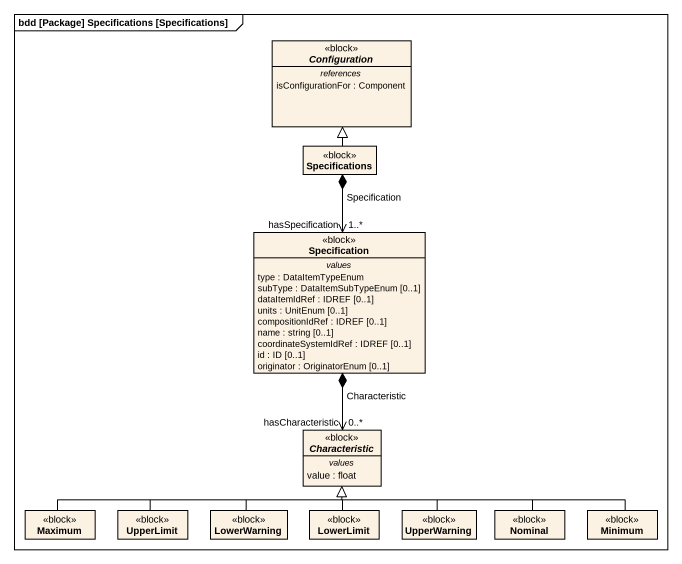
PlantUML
@startuml
mainframe bdd [Package] Specifications [Specifications]
hide circle
hide empty members
abstract class Configuration <<block>> {
  -- references --
  isConfigurationFor : Component
}
class Specifications <<block>>
class Specification <<block>> {
  -- values --
  type : DataItemTypeEnum
  subType : DataItemSubTypeEnum [0..1]
  dataItemIdRef : IDREF [0..1]
  units : UnitEnum [0..1]
  compositionIdRef : IDREF [0..1]
  name : string [0..1]
  coordinateSystemIdRef : IDREF [0..1]
  id : ID [0..1]
  originator : OriginatorEnum [0..1]
}
abstract class Characteristic <<block>> {
  -- values --
  value : float
}
class Maximum <<block>>
class UpperLimit <<block>>
class LowerWarning <<block>>
class LowerLimit <<block>>
class UpperWarning <<block>>
class Nominal <<block>>
class Minimum <<block>>
Specifications -up-|> Configuration
Specifications *--> "1..*\nhasSpecification" Specification : Specification
Specification *--> "hasCharacteristic\n0..*" Characteristic : Characteristic
Maximum -right-|> Characteristic
UpperLimit -right-|> Characteristic
LowerWarning -up-|> Characteristic
LowerLimit -up-|> Characteristic
UpperWarning -up-|> Characteristic
Nominal -left-|> Characteristic
Minimum -left-|> Characteristic
@enduml
